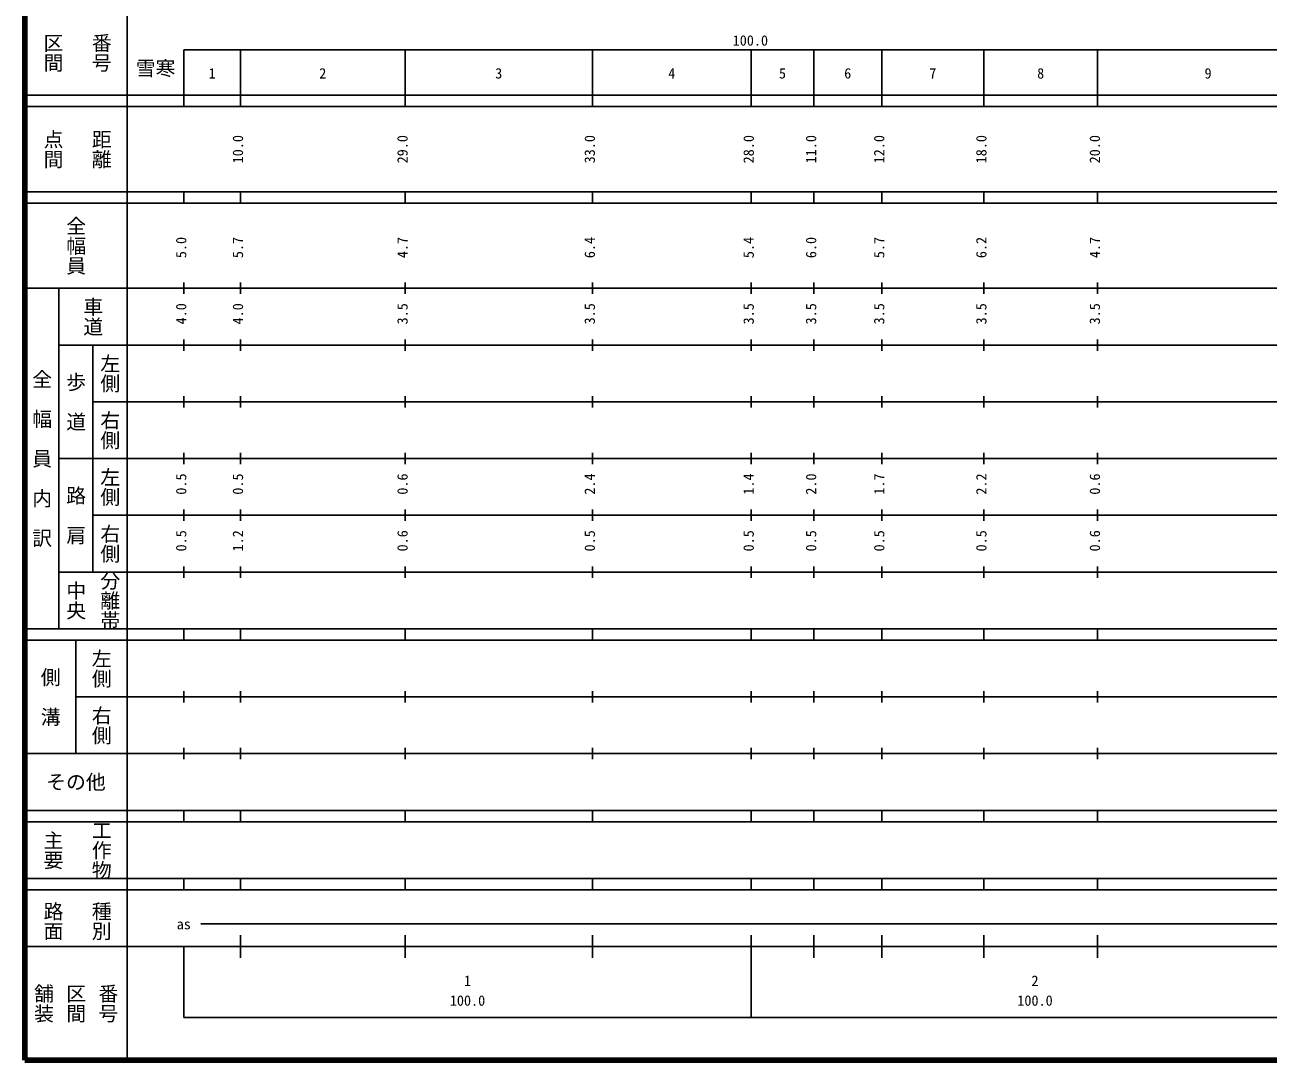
# Model space of a CAD drawing. Units: millimetres on the paper, enlarged 1000 times. Extents: x 40000 to 680000, y 20000 to 380000.
# Drawn here: x 40000 to 259082, y 20000 to 202409 of the extents above; entities that cross this region are included whole.
import ezdxf
from ezdxf.enums import TextEntityAlignment as Align

# ---------------------------------------------------------------- set-up
doc = ezdxf.new("R2010")
doc.units = ezdxf.units.MM
doc.header["$LTSCALE"] = 1000
doc.layers.add('M-TTL', color=2, linetype='Continuous', lineweight=140)
doc.layers.add('M-TTL-BAND', color=7, linetype='Continuous', lineweight=25)
doc.styles.add('@ＭＳ ゴシック', font='')
doc.styles.add('ＭＳ ゴシック', font='')
doc.styles.get('@ＭＳ ゴシック').set_extended_font_data('@MS Gothic')
doc.styles.get('ＭＳ ゴシック').set_extended_font_data('MS Gothic')

msp = doc.modelspace()

# ---------------------------------------------------------------- linework, layer by layer
at = {"layer": 'M-TTL'}
for p, q in [((40000, 380000), (40000, 20000)), ((40000, 20000), (680000, 20000))]:
    msp.add_line(p, q, dxfattribs=at)
at = {"layer": 'M-TTL-BAND'}
for p, q in [((58000, 370000), (58000, 20000)), ((68000, 198000), (579000, 198000)), ((68000, 198000), (68000, 188000)), ((78000, 188000), (78000, 198000)), ((107000, 188000), (107000, 198000)), ((140000, 188000), (140000, 198000)), ((168000, 188000), (168000, 198000)), ((179000, 188000), (179000, 198000)), ((191000, 188000), (191000, 198000)), ((209000, 188000), (209000, 198000)), ((229000, 188000), (229000, 198000)), ((40000, 190000), (579000, 190000)), ((40000, 188000), (579000, 188000)), ((40000, 173000), (579000, 173000)), ((40000, 171000), (579000, 171000)), ((68000, 171000), (68000, 173000)), ((78000, 171000), (78000, 173000)), ((107000, 171000), (107000, 173000)), ((140000, 171000), (140000, 173000)), ((168000, 171000), (168000, 173000)), ((179000, 171000), (179000, 173000)), ((191000, 171000), (191000, 173000)), ((209000, 171000), (209000, 173000)), ((229000, 171000), (229000, 173000)), ((40000, 156000), (579000, 156000)), ((46000, 96000), (46000, 156000)), ((68000, 155000), (68000, 157000)), ((78000, 155000), (78000, 157000)), ((107000, 155000), (107000, 157000)), ((140000, 155000), (140000, 157000)), ((168000, 155000), (168000, 157000)), ((179000, 155000), (179000, 157000)), ((191000, 155000), (191000, 157000)), ((209000, 155000), (209000, 157000)), ((229000, 155000), (229000, 157000)), ((68000, 145000), (68000, 147000)), ((78000, 145000), (78000, 147000)), ((107000, 145000), (107000, 147000)), ((140000, 145000), (140000, 147000)), ((168000, 145000), (168000, 147000)), ((179000, 145000), (179000, 147000)), ((191000, 145000), (191000, 147000)), ((209000, 145000), (209000, 147000)), ((229000, 145000), (229000, 147000)), ((46000, 146000), (579000, 146000)), ((52000, 146000), (52000, 106000)), ((52000, 136000), (579000, 136000)), ((68000, 135000), (68000, 137000)), ((78000, 135000), (78000, 137000)), ((107000, 135000), (107000, 137000)), ((140000, 135000), (140000, 137000)), ((168000, 135000), (168000, 137000)), ((179000, 135000), (179000, 137000)), ((191000, 135000), (191000, 137000)), ((209000, 135000), (209000, 137000)), ((229000, 135000), (229000, 137000)), ((46000, 126000), (579000, 126000)), ((68000, 125000), (68000, 127000)), ((78000, 125000), (78000, 127000)), ((107000, 125000), (107000, 127000)), ((140000, 125000), (140000, 127000)), ((168000, 125000), (168000, 127000)), ((179000, 125000), (179000, 127000)), ((191000, 125000), (191000, 127000)), ((209000, 125000), (209000, 127000)), ((229000, 125000), (229000, 127000)), ((68000, 115000), (68000, 117000)), ((78000, 115000), (78000, 117000)), ((107000, 115000), (107000, 117000)), ((140000, 115000), (140000, 117000)), ((168000, 115000), (168000, 117000)), ((179000, 115000), (179000, 117000)), ((191000, 115000), (191000, 117000)), ((209000, 115000), (209000, 117000)), ((229000, 115000), (229000, 117000)), ((52000, 116000), (579000, 116000)), ((46000, 106000), (579000, 106000)), ((68000, 105000), (68000, 107000)), ((78000, 105000), (78000, 107000)), ((107000, 105000), (107000, 107000)), ((140000, 105000), (140000, 107000)), ((168000, 105000), (168000, 107000)), ((179000, 105000), (179000, 107000)), ((191000, 105000), (191000, 107000)), ((209000, 105000), (209000, 107000)), ((229000, 105000), (229000, 107000)), ((40000, 96000), (579000, 96000)), ((68000, 94000), (68000, 96000)), ((78000, 94000), (78000, 96000)), ((107000, 94000), (107000, 96000)), ((140000, 94000), (140000, 96000)), ((168000, 94000), (168000, 96000)), ((179000, 94000), (179000, 96000)), ((191000, 94000), (191000, 96000)), ((209000, 94000), (209000, 96000)), ((229000, 94000), (229000, 96000)), ((40000, 94000), (579000, 94000)), ((49000, 94000), (49000, 74000)), ((49000, 84000), (579000, 84000)), ((68000, 83000), (68000, 85000)), ((78000, 83000), (78000, 85000)), ((107000, 83000), (107000, 85000)), ((140000, 83000), (140000, 85000)), ((168000, 83000), (168000, 85000)), ((179000, 83000), (179000, 85000)), ((191000, 83000), (191000, 85000)), ((209000, 83000), (209000, 85000)), ((229000, 83000), (229000, 85000)), ((68000, 73000), (68000, 75000)), ((78000, 73000), (78000, 75000)), ((107000, 73000), (107000, 75000)), ((140000, 73000), (140000, 75000)), ((168000, 73000), (168000, 75000)), ((179000, 73000), (179000, 75000)), ((191000, 73000), (191000, 75000)), ((209000, 73000), (209000, 75000)), ((229000, 73000), (229000, 75000)), ((40000, 74000), (579000, 74000)), ((40000, 64000), (579000, 64000)), ((68000, 62000), (68000, 64000)), ((78000, 62000), (78000, 64000)), ((107000, 62000), (107000, 64000)), ((140000, 62000), (140000, 64000)), ((168000, 62000), (168000, 64000)), ((179000, 62000), (179000, 64000)), ((191000, 62000), (191000, 64000)), ((209000, 62000), (209000, 64000)), ((229000, 62000), (229000, 64000)), ((40000, 62000), (579000, 62000)), ((40000, 52000), (579000, 52000)), ((68000, 50000), (68000, 52000)), ((78000, 50000), (78000, 52000)), ((107000, 50000), (107000, 52000)), ((140000, 50000), (140000, 52000)), ((168000, 50000), (168000, 52000)), ((179000, 50000), (179000, 52000)), ((191000, 50000), (191000, 52000)), ((209000, 50000), (209000, 52000)), ((229000, 50000), (229000, 52000)), ((40000, 50000), (579000, 50000)), ((71000, 44000), (565000, 44000)), ((78000, 38000), (78000, 42000)), ((107000, 38000), (107000, 42000)), ((140000, 38000), (140000, 42000)), ((168000, 27500), (168000, 42000)), ((179000, 38000), (179000, 42000)), ((191000, 38000), (191000, 42000)), ((209000, 38000), (209000, 42000)), ((229000, 38000), (229000, 42000)), ((40000, 40000), (579000, 40000)), ((68000, 40000), (68000, 27500)), ((68000, 27500), (579000, 27500))]:
    msp.add_line(p, q, dxfattribs=at)

# ---------------------------------------------------------------- texts
at = {"layer": 'M-TTL-BAND', "style": '@ＭＳ ゴシック'}
for s, p in [('区間', (45000, 197500)), ('番号', (53500, 197500)), ('点間', (45000, 180500)), ('距離', (53500, 180500)), ('全幅員', (49000, 163500)), ('車道', (52000, 151000)), ('左側', (55000, 141000)), ('全\u3000幅\u3000員\u3000内\u3000訳', (43000, 126000)), ('歩\u3000道', (49000, 136000)), ('右側', (55000, 131000)), ('左側', (55000, 121000)), ('路\u3000肩', (49000, 116000)), ('右側', (55000, 111000)), ('分離帯', (55000, 101000)), ('中央', (49000, 101000)), ('左側', (53500, 89000)), ('側\u3000溝', (44500, 84000)), ('右側', (53500, 79000)), ('工作物', (53500, 57000)), ('主要', (45000, 57000)), ('路面', (45000, 44500)), ('種別', (53500, 44500)), ('舗装', (43333, 30000)), ('区間', (49000, 30000)), ('番号', (54667, 30000))]:
    msp.add_text(s, height=2566, rotation=270, dxfattribs=at).set_placement(p, align=Align.MIDDLE_CENTER)
at = {"layer": 'M-TTL-BAND', "style": 'ＭＳ ゴシック'}
for s, p in [('100.0', (167844, 198195)), ('1', (73000, 192405)), ('2', (92500, 192405)), ('3', (123500, 192405)), ('4', (154000, 192405)), ('5', (173500, 192405)), ('6', (185000, 192405)), ('7', (200000, 192405)), ('8', (219000, 192405)), ('9', (248500, 192405)), ('as', (68000, 42500)), ('1', (118000, 32523)), ('2', (218000, 32523)), ('100.0', (118000, 29033)), ('100.0', (218000, 29033))]:
    msp.add_text(s, height=1833, dxfattribs=at).set_placement(p, align=Align.BOTTOM_CENTER)
for s, p in [('雪寒', (63026, 194760)), ('その他', (49000, 69000))]:
    msp.add_text(s, height=2566, dxfattribs=at).set_placement(p, align=Align.MIDDLE_CENTER)
for s, p in [('10.0', (79000, 180500)), ('29.0', (108000, 180500)), ('33.0', (141000, 180500)), ('28.0', (169000, 180500)), ('11.0', (180000, 180500)), ('12.0', (192000, 180500)), ('18.0', (210000, 180500)), ('20.0', (230000, 180500)), ('5.0', (69000, 163174)), ('5.7', (79000, 163174)), ('4.7', (108000, 163174)), ('6.4', (141000, 163174)), ('5.4', (169000, 163174)), ('6.0', (180000, 163174)), ('5.7', (192000, 163174)), ('6.2', (210000, 163174)), ('4.7', (230000, 163174)), ('4.0', (69000, 151500)), ('4.0', (79000, 151500)), ('3.5', (108000, 151500)), ('3.5', (141000, 151500)), ('3.5', (169000, 151500)), ('3.5', (180000, 151500)), ('3.5', (192000, 151500)), ('3.5', (210000, 151500)), ('3.5', (230000, 151500)), ('0.5', (69000, 121500)), ('0.5', (79000, 121500)), ('0.6', (108000, 121500)), ('2.4', (141000, 121500)), ('1.4', (169000, 121500)), ('2.0', (180000, 121500)), ('1.7', (192000, 121500)), ('2.2', (210000, 121500)), ('0.6', (230000, 121500)), ('0.5', (69000, 111500)), ('1.2', (79000, 111500)), ('0.6', (108000, 111500)), ('0.5', (141000, 111500)), ('0.5', (169000, 111500)), ('0.5', (180000, 111500)), ('0.5', (192000, 111500)), ('0.5', (210000, 111500)), ('0.6', (230000, 111500))]:
    msp.add_text(s, height=1833, rotation=90, dxfattribs=at).set_placement(p, align=Align.BOTTOM_CENTER)

doc.saveas('drawing.dxf')
